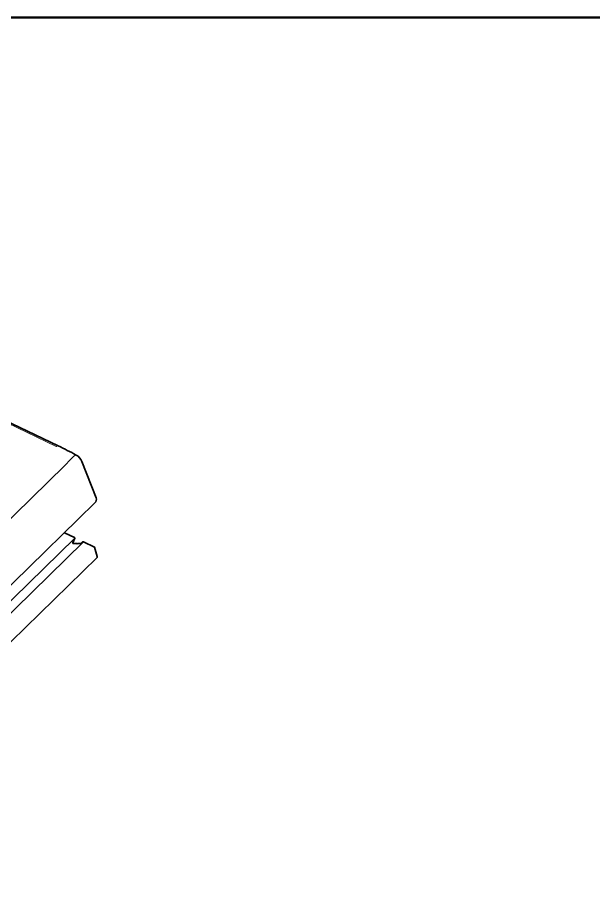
# Model space of a CAD drawing. Header units: millimetres. Extents: x -435 to 27166, y -19117 to 26500.
# Drawn here: x 25012.6 to 25195.7, y 19419.8 to 19699 of the extents above; entities that cross this region are included whole.
import ezdxf

# ---------------------------------------------------------------- set-up
doc = ezdxf.new("R2010")
doc.units = ezdxf.units.MM
for name, color, linetype, lineweight in [('Daglichtkoepel_Bitumen-P1-v1DWG_dwg', 8, 'Continuous', 13), ('R-H cont 0_50', 50, 'Continuous', 50), ('VELUX_TEXT', 250, 'Continuous', 13)]:
    doc.layers.add(name, color=color, linetype=linetype, lineweight=lineweight)

# ---------------------------------------------------------------- blocks, each defined once
blk = doc.blocks.new('Daglichtkoepel_Bitumen-P1-v1DWG_dwg_frame-3211647-Details Appartement')
at = {"layer": 'R-H cont 0_50', "flags": 128}
blk.add_lwpolyline([(660.4, 7340.6), (10515.6, 7340.6), (10515.6, 203.2), (660.4, 203.2)], close=True, dxfattribs=at)
blk = doc.blocks.new('Daglichtkoepel_Bitumen-P1-v1DWG_dwg_VELUX frame-3211648-Details Appartement')
at = {"xscale": 5, "yscale": 5, "zscale": 5}
blk.add_blockref('Daglichtkoepel_Bitumen-P1-v1DWG_dwg_frame-3211647-Details Appartement', (1270, 1270), dxfattribs=at)
blk = doc.blocks.new('Daglichtkoepel_Bitumen-P1-v1DWG_dwg-3211646-Details Appartement')
at = {"color": 250, "lineweight": 13}
for p, q in [((25080, 34508.3), (20527.7, 36684.5)), ((22694.3, 31957.9), (25150.3, 34355)), ((25230, 33768.1), (22590.5, 31191.9)), ((25301.1, 33737.4), (22612.5, 31113.2))]:
    blk.add_line(p, q, dxfattribs=at)
at = {"color": 90, "lineweight": 35}
for p, q in [((25097.2, 34513.1), (20544.9, 36689.2)), ((25402.2, 34092.3), (25287.7, 34386.8)), ((22660.8, 31385.8), (25393, 34052.5)), ((25145.8, 33811.2), (25228.3, 33772)), ((22707.2, 30973.6), (25410.9, 33612.5))]:
    blk.add_line(p, q, dxfattribs=at)
at = {"color": 250, "lineweight": 13, "flags": 128}
blk.add_lwpolyline([(25241.6, 34439.2), (25241.2, 34439.4), (25239.2, 34439.7), (25236.8, 34439.3), (25233.9, 34438.1), (25230.8, 34436.1), (25227.2, 34433.3), (25223.4, 34429.8)], dxfattribs=at)
at = {"color": 90, "lineweight": 35, "flags": 128}
for points in [[(25229.8, 33767.6), (25214.5, 33728.7), (25230, 33768.1)], [(25301.1, 33737.4), (25390.1, 33695.1), (25410.7, 33618.5)]]:
    blk.add_lwpolyline(points, dxfattribs=at)
blk.add_lwpolyline([(25248.3, 33721.6), (25245.8, 33723.9), (25219.3, 33724.2), (25245.8, 33723.9), (25248.3, 33721.6), (25252.5, 33723.8), (25278.7, 33723.5), (25252.5, 33723.8)], close=True, dxfattribs=at)
at = {"color": 250, "lineweight": 13}
blk.add_arc((25092.6, 34496.4), 17.3, 74.57065, 136.34593, dxfattribs=at)
at = {"color": 90, "lineweight": 35}
for centre, radius, start, end in [((23767.4, 31737.1), 3078, 61.38537, 64.40469), ((25193, 34350), 101.6, 21.24968, 61.43632)]:
    blk.add_arc(centre, radius, start, end, dxfattribs=at)
at = {"color": 250, "lineweight": 13}
blk.add_ellipse((25489, 33588.7), major_axis=(197, 1001.1), ratio=0.636222, start_param=0.709706, end_param=0.832804, dxfattribs=at)
at = {"color": 90, "lineweight": 35}
for centre, major_axis, ratio, start_param, end_param in [((25293.5, 34091.4), (-110.9, 18.1), 0.539614, 2.762499, 3.449449), ((25223.4, 33768.2), (6.78, 1.76), 0.609236, 5.864555, 6.911753), ((25221.1, 33728.7), (6.78, 1.76), 0.609236, 2.722962, 4.293759), ((25296.3, 33733.6), (6.78, 1.76), 0.609236, 0.628567, 2.324383), ((25296.3, 33733.6), (6.78, 1.76), 0.609236, 1.315948, 2.324383), ((25294.9, 33737.4), (2.03, 0.53), 0.609236, 6.126353, 6.336565), ((25409.2, 33618), (-1.45, 5.59), 0.276616, 3.298423, 4.7442)]:
    blk.add_ellipse(centre, major_axis=major_axis, ratio=ratio, start_param=start_param, end_param=end_param, dxfattribs=at)
at = {"layer": 'VELUX_TEXT'}
blk.add_line((25278.7, 33723.5), (25290.8, 33735.4), dxfattribs=at)
blk.add_blockref('Daglichtkoepel_Bitumen-P1-v1DWG_dwg_VELUX frame-3211648-Details Appartement', (0, 0))

msp = doc.modelspace()

# ---------------------------------------------------------------- block references
at = {"layer": 'Daglichtkoepel_Bitumen-P1-v1DWG_dwg', "color": 250, "xscale": 0.0393700796202811, "yscale": 0.0393700796202811, "zscale": 0.0393700796202811}
msp.add_blockref('Daglichtkoepel_Bitumen-P1-v1DWG_dwg-3211646-Details Appartement', (24037.5, 18203.96), dxfattribs=at)

doc.saveas('drawing.dxf')
